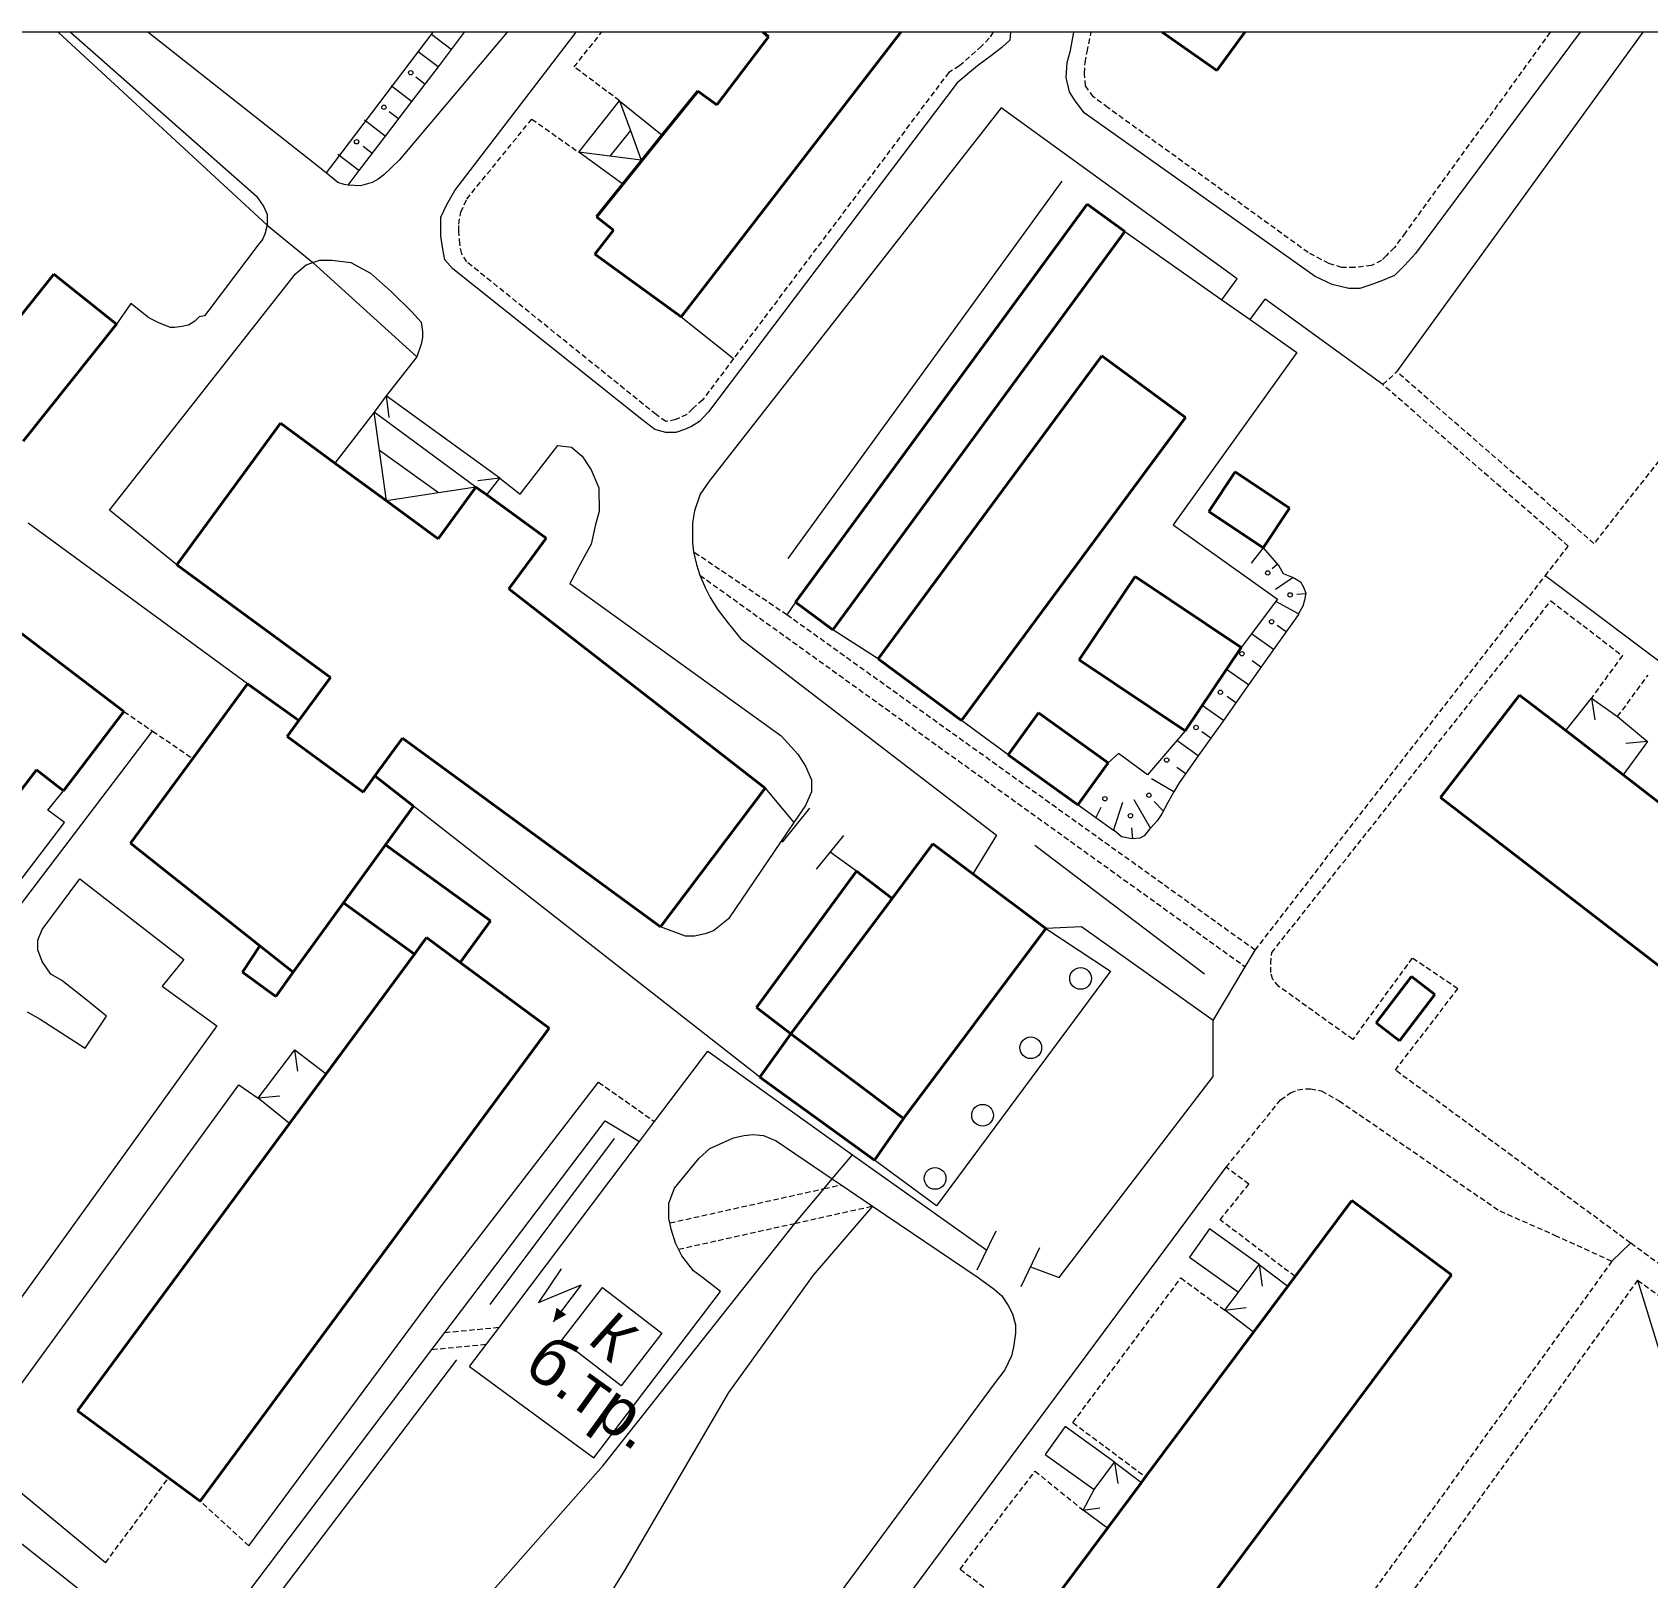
# Model space of a CAD drawing. Extents: x 1000 to 4000, y -5000 to -1000.
# Drawn here: x 1240.4 to 1389.1, y -2142.2 to -2000 of the extents above; entities that cross this region are included whole.
import ezdxf
from ezdxf.enums import TextEntityAlignment as Align

# ---------------------------------------------------------------- set-up
doc = ezdxf.new("R2010")
doc.units = 0
doc.header["$MEASUREMENT"] = 0
doc.linetypes.add('DASHED', pattern=[0.75, 0.5, -0.25])
for name, color, linetype in [('1', 7, 'CONTINUOUS'), ('11', 7, 'CONTINUOUS'), ('16', 7, 'CONTINUOUS'), ('17', 7, 'CONTINUOUS'), ('24', 7, 'CONTINUOUS'), ('37', 7, 'CONTINUOUS'), ('40', 7, 'CONTINUOUS'), ('6', 7, 'CONTINUOUS'), ('7', 7, 'CONTINUOUS')]:
    doc.layers.add(name, color=color, linetype=linetype)
doc.styles.get("Standard").update_dxf_attribs({"font": 'txt', "height": 0.2})

msp = doc.modelspace()

# ---------------------------------------------------------------- linework, layer by layer
at = {"layer": '1', "color": 253, "linetype": 'Continuous', "lineweight": 0}
msp.add_line((2000, -2000), (1000, -2000), dxfattribs=at)
at = {"layer": '11', "color": 253, "linetype": 'Continuous', "lineweight": 0}
for p, q in [((1242.78, -2000), (1262.01, -2017.74)), ((1262.01, -2017.74), (1266.22, -2021.19)), ((1340.97, -2018.35), (1349.89, -2024.62)), ((1266.22, -2021.19), (1275.81, -2029.87)), ((1349.89, -2024.62), (1352.5, -2026.45)), ((1352.5, -2026.45), (1356.81, -2029.48)), ((1356.81, -2029.48), (1345.41, -2045.35)), ((1260.21, -2059.97), (1240.03, -2045.17)), ((1345.41, -2045.35), (1355.02, -2052.17)), ((1355.02, -2052.17), (1351.68, -2056.64)), ((1318.25, -2057.66), (1314.1, -2055)), ((1330.23, -2066.52), (1325.93, -2063.34)), ((1346.52, -2064.3), (1343.05, -2068.34)), ((1340.4, -2066.39), (1339.43, -2067.23)), ((1343.05, -2068.34), (1340.4, -2066.39)), ((1307.86, -2069.56), (1310.51, -2072.73)), ((1307.36, -2096.16), (1275.5, -2071.22)), ((1309.46, -2074.54), (1311.96, -2071.41)), ((1312.6, -2077.04), (1315.09, -2073.92)), ((1316.27, -2077.21), (1313.85, -2075.48)), ((1336.99, -2082.34), (1333.7, -2082.49)), ((1349.1, -2090.97), (1336.99, -2082.34)), ((1352.05, -2086.01), (1352.96, -2084.48)), ((1349.1, -2090.97), (1352.05, -2086.01)), ((1349.1, -2096.12), (1349.1, -2090.97)), ((1334.94, -2114.62), (1349.1, -2096.12)), ((1314.04, -2105.53), (1315.9, -2103.33)), ((1315.9, -2103.33), (1328.26, -2112.11)), ((1310.59, -2109.63), (1313.29, -2106.43)), ((1313.29, -2106.43), (1314.04, -2105.53)), ((1292.95, -2131.93), (1310.59, -2109.63)), ((1327.39, -2113.92), (1329.12, -2110.31)), ((1331.43, -2115.45), (1333.16, -2111.84)), ((1332.29, -2113.64), (1334.94, -2114.62)), ((1270.07, -2157.81), (1292.95, -2131.93))]:
    msp.add_line(p, q, dxfattribs=at)
at = {"layer": '16', "color": 253, "linetype": 'Continuous', "lineweight": 0}
for p, q in [((1289.07, -2113.82), (1287.01, -2116.93)), ((1287.01, -2116.93), (1290.93, -2115.28)), ((1290.93, -2115.28), (1288.36, -2118.7)), ((1289.16, -2120.37), (1292.9, -2115.53)), ((1292.9, -2115.53), (1298.36, -2119.74)), ((1298.36, -2119.74), (1294.62, -2124.59)), ((1294.62, -2124.59), (1289.16, -2120.37))]:
    msp.add_line(p, q, dxfattribs=at)
msp.add_solid([(1288.36, -2118.7), (1288.66, -2117.4), (1289.55, -2118.03)], dxfattribs=at)
at = {"layer": '24', "color": 253, "linetype": 'Continuous', "lineweight": 0}
for p, q in [((1243.92, -2000), (1261.03, -2015.09)), ((1267.44, -2012.95), (1251.03, -2000)), ((1284.12, -2000), (1274.17, -2011.78)), ((1279.3, -2014.56), (1290.46, -2000)), ((1330.38, -2000.71), (1329.65, -2001.4)), ((1330.46, -2000), (1330.38, -2000.71)), ((1335.97, -2001.66), (1336.29, -2000)), ((1388.65, -2000), (1365.99, -2031.24)), ((1382.88, -2000), (1367.71, -2020.37)), ((1328.7, -2002.13), (1327.4, -2003.09)), ((1329.65, -2001.4), (1328.7, -2002.13)), ((1335.58, -2004.17), (1335.67, -2002.79)), ((1335.67, -2002.79), (1335.97, -2001.66)), ((1327.4, -2003.09), (1325.54, -2004.65)), ((1335.87, -2005.48), (1335.58, -2004.17)), ((1325.54, -2004.65), (1302.64, -2034.92)), ((1336.33, -2006.21), (1335.87, -2005.48)), ((1329.58, -2006.94), (1302.71, -2041.32)), ((1351.3, -2022.7), (1329.58, -2006.94)), ((1337.24, -2007.4), (1336.33, -2006.21)), ((1358.49, -2022.47), (1337.24, -2007.4)), ((1274.17, -2011.78), (1272.75, -2013.13)), ((1268.53, -2013.82), (1267.44, -2012.95)), ((1272.75, -2013.13), (1272.24, -2013.52)), ((1269.12, -2014.02), (1268.53, -2013.82)), ((1269.45, -2014.07), (1269.12, -2014.02)), ((1270.61, -2014.12), (1269.45, -2014.07)), ((1271.69, -2013.82), (1270.61, -2014.12)), ((1272.24, -2013.52), (1271.69, -2013.82)), ((1278.57, -2015.84), (1279.3, -2014.56)), ((1261.03, -2015.09), (1261.73, -2016.07)), ((1261.73, -2016.07), (1262.01, -2016.76)), ((1278.02, -2017.02), (1278.57, -2015.84)), ((1262.01, -2017.74), (1261.8, -2018.58)), ((1262.01, -2016.76), (1262.01, -2017.74)), ((1278.02, -2018.03), (1278.02, -2017.02)), ((1261.6, -2019.06), (1261.21, -2019.56)), ((1261.8, -2018.58), (1261.6, -2019.06)), ((1278.02, -2018.76), (1278.02, -2018.03)), ((1278.2, -2019.95), (1278.02, -2018.76)), ((1261.21, -2019.56), (1256.66, -2025.59)), ((1278.39, -2020.95), (1278.2, -2019.95)), ((1367.71, -2020.37), (1366.71, -2021.47)), ((1264.63, -2022.24), (1265.61, -2021.4)), ((1265.61, -2021.4), (1266.22, -2021.19)), ((1266.22, -2021.19), (1266.86, -2020.98)), ((1266.86, -2020.98), (1267.97, -2020.98)), ((1267.97, -2020.98), (1269.72, -2021.18)), ((1269.72, -2021.18), (1271.53, -2022.16)), ((1271.53, -2022.16), (1273.47, -2023.9)), ((1279.12, -2021.78), (1278.39, -2020.95)), ((1296.52, -2035.65), (1279.12, -2021.78)), ((1366.71, -2021.47), (1365.79, -2022.38)), ((1247.51, -2043.98), (1264.63, -2022.24)), ((1349.89, -2024.62), (1351.3, -2022.7)), ((1360.04, -2023.2), (1358.49, -2022.47)), ((1361.6, -2023.57), (1360.04, -2023.2)), ((1362.6, -2023.57), (1361.6, -2023.57)), ((1363.69, -2023.2), (1362.6, -2023.57)), ((1364.7, -2022.84), (1363.69, -2023.2)), ((1365.79, -2022.38), (1364.7, -2022.84)), ((1249.47, -2024.97), (1248.14, -2026.86)), ((1251.13, -2026.28), (1249.47, -2024.97)), ((1273.47, -2023.9), (1275.35, -2025.72)), ((1352.5, -2026.45), (1353.88, -2024.57)), ((1364.72, -2032.43), (1353.88, -2024.57)), ((1252.12, -2026.78), (1251.13, -2026.28)), ((1255.38, -2026.58), (1254.79, -2026.97)), ((1255.77, -2026.18), (1255.38, -2026.58)), ((1256.27, -2026.09), (1255.77, -2026.18)), ((1256.66, -2025.59), (1256.27, -2026.09)), ((1275.35, -2025.72), (1276.19, -2026.69)), ((1253.11, -2027.17), (1252.12, -2026.78)), ((1253.5, -2027.17), (1253.11, -2027.17)), ((1254.19, -2027.07), (1253.5, -2027.17)), ((1254.79, -2026.97), (1254.19, -2027.07)), ((1276.19, -2026.69), (1276.33, -2027.53)), ((1276.33, -2028.09), (1276.19, -2028.72)), ((1276.33, -2027.53), (1276.33, -2028.09)), ((1276.19, -2028.72), (1275.81, -2029.87)), ((1275.81, -2029.87), (1272.98, -2033.46)), ((1302.64, -2034.92), (1301.82, -2035.83)), ((1297.71, -2036.56), (1296.52, -2035.65)), ((1298.71, -2036.84), (1297.71, -2036.56)), ((1299.63, -2036.84), (1298.71, -2036.84)), ((1300.45, -2036.56), (1299.63, -2036.84)), ((1301.09, -2036.29), (1300.45, -2036.56)), ((1301.82, -2035.83), (1301.09, -2036.29)), ((1285.3, -2042.5), (1288.78, -2038.04)), ((1288.78, -2038.04), (1290.03, -2038.18)), ((1290.03, -2038.18), (1291.01, -2039.02)), ((1291.01, -2039.02), (1291.84, -2040.27)), ((1283.44, -2041.03), (1285.3, -2042.5)), ((1291.84, -2040.27), (1292.54, -2041.94)), ((1302.71, -2041.32), (1301.89, -2042.5)), ((1292.54, -2041.94), (1292.59, -2044.1)), ((1301.89, -2042.5), (1301.35, -2044.06)), ((1253.71, -2049.03), (1247.51, -2043.98)), ((1292.59, -2044.1), (1292.26, -2045.29)), ((1301.35, -2044.06), (1301.16, -2045.15)), ((1292.26, -2045.29), (1291.84, -2047.1)), ((1301.16, -2045.15), (1301.16, -2045.98)), ((1301.16, -2045.98), (1301.16, -2046.98)), ((1291.84, -2047.1), (1291.01, -2048.63)), ((1301.16, -2046.98), (1301.26, -2047.83)), ((1291.01, -2048.63), (1289.89, -2050.72)), ((1301.26, -2047.83), (1301.53, -2048.99)), ((1301.53, -2048.99), (1301.86, -2049.97)), ((1301.86, -2049.97), (1302.35, -2051.09)), ((1434.21, -2091.04), (1379.66, -2050.04)), ((1289.89, -2050.72), (1309.35, -2064.76)), ((1302.35, -2051.09), (1302.81, -2052.01)), ((1302.81, -2052.01), (1303.54, -2053.19)), ((1303.54, -2053.19), (1304.45, -2054.38)), ((1304.45, -2054.38), (1305.63, -2055.84)), ((1305.63, -2055.84), (1329.15, -2073.89)), ((1227.4, -2095.99), (1251.48, -2064.32)), ((1309.35, -2064.76), (1310.88, -2066.43)), ((1310.88, -2066.43), (1311.58, -2067.54)), ((1311.58, -2067.54), (1312.14, -2068.8)), ((1312.14, -2068.8), (1312.14, -2069.91)), ((1241.83, -2071.61), (1243.28, -2069.81)), ((1311.58, -2071.17), (1310.51, -2072.73)), ((1312.14, -2069.91), (1311.58, -2071.17)), ((1230.56, -2089.45), (1243.36, -2072.72)), ((1243.36, -2072.72), (1241.83, -2071.61)), ((1310.51, -2072.73), (1304.49, -2081.59)), ((1329.15, -2073.89), (1326.98, -2077.45)), ((1241.32, -2082.57), (1244.77, -2077.92)), ((1244.77, -2077.92), (1254.36, -2085.34)), ((1304.49, -2081.59), (1303.72, -2082.22)), ((1240.92, -2083.56), (1241.32, -2082.57)), ((1300.52, -2083.19), (1298.23, -2082.34)), ((1302.33, -2082.98), (1301.36, -2083.19)), ((1303.1, -2082.7), (1302.33, -2082.98)), ((1303.72, -2082.22), (1303.1, -2082.7)), ((1240.92, -2084.45), (1240.92, -2083.56)), ((1241.32, -2085.54), (1240.92, -2084.45)), ((1301.36, -2083.19), (1300.52, -2083.19)), ((1242.12, -2086.69), (1241.32, -2085.54)), ((1254.36, -2085.34), (1252.37, -2087.79)), ((1243.11, -2087.29), (1242.12, -2086.69)), ((1245.28, -2088.97), (1243.11, -2087.29)), ((1247.23, -2090.56), (1245.28, -2088.97)), ((1252.37, -2087.79), (1257.4, -2091.46)), ((1239.94, -2090.16), (1241.13, -2090.85)), ((1245.28, -2093.52), (1247.23, -2090.56)), ((1257.4, -2091.46), (1234.9, -2122.67)), ((1241.13, -2090.85), (1245.28, -2093.52)), ((1297.68, -2100.26), (1302.58, -2093.77)), ((1302.58, -2093.77), (1315.9, -2103.33)), ((1237.56, -2126.92), (1259.4, -2096.89)), ((1259.4, -2096.89), (1261.2, -2098.11)), ((1277.9, -2115.63), (1292.53, -2096.64)), ((1278.38, -2119.68), (1293.12, -2100.18)), ((1293.12, -2100.18), (1296.29, -2102.11)), ((1296.29, -2102.11), (1297.68, -2100.26)), ((1283.41, -2119.19), (1296.29, -2102.11)), ((1302.77, -2102.74), (1303.65, -2102.34)), ((1303.65, -2102.34), (1304.94, -2101.75)), ((1304.94, -2101.75), (1305.93, -2101.55)), ((1305.93, -2101.55), (1306.72, -2101.45)), ((1306.72, -2101.45), (1307.71, -2101.55)), ((1307.71, -2101.55), (1308.89, -2102.05)), ((1308.89, -2102.05), (1314.04, -2105.53)), ((1300.49, -2105.21), (1301.78, -2103.63)), ((1301.78, -2103.63), (1302.77, -2102.74)), ((1225.89, -2272.09), (1350.29, -2104.47)), ((1299.51, -2106.4), (1300.49, -2105.21)), ((1251.26, -2148.51), (1198.2, -2106.59)), ((1299.01, -2107.78), (1299.51, -2106.4)), ((1314.04, -2105.53), (1314.86, -2106.08)), ((1314.86, -2106.08), (1317.75, -2108.04)), ((1299.01, -2109.17), (1299.01, -2107.78)), ((1317.75, -2108.04), (1327.46, -2114.61)), ((1299.1, -2109.59), (1299.01, -2109.17)), ((1299.21, -2110.16), (1299.1, -2109.59)), ((1299.61, -2111.44), (1299.21, -2110.16)), ((1348.77, -2110.14), (1346.93, -2112.74)), ((1353.32, -2113.43), (1348.77, -2110.14)), ((1299.89, -2112.01), (1299.61, -2111.44)), ((1300.2, -2112.63), (1299.89, -2112.01)), ((1301.28, -2114.01), (1300.2, -2112.63)), ((1346.93, -2112.74), (1351.44, -2115.95)), ((1385.8, -2113.12), (1387.52, -2111.44)), ((1302.08, -2114.61), (1301.28, -2114.01)), ((1260.34, -2139.31), (1277.9, -2115.63)), ((1303.75, -2115.89), (1302.08, -2114.61)), ((1327.46, -2114.61), (1328.95, -2115.69)), ((1328.95, -2115.69), (1329.64, -2116.29)), ((1292.1, -2131.22), (1303.75, -2115.89)), ((1329.64, -2116.29), (1330.23, -2117.18)), ((1330.23, -2117.18), (1330.63, -2117.97)), ((1330.63, -2117.97), (1330.92, -2118.96)), ((1277.19, -2121.24), (1278.38, -2119.68)), ((1282.22, -2120.76), (1283.41, -2119.19)), ((1330.92, -2119.75), (1330.72, -2121.03)), ((1330.92, -2118.96), (1330.92, -2119.75)), ((1260.25, -2143.65), (1277.19, -2121.24)), ((1280.66, -2122.82), (1282.22, -2120.76)), ((1330.53, -2121.83), (1329.93, -2123.11)), ((1330.72, -2121.03), (1330.53, -2121.83)), ((1280.66, -2122.82), (1292.1, -2131.22)), ((1329.93, -2123.11), (1328.95, -2124.4)), ((1328.95, -2124.4), (1292.42, -2173.85)), ((1335.47, -2128.32), (1333.64, -2130.91)), ((1340.03, -2131.6), (1335.47, -2128.32)), ((1333.64, -2130.91), (1338.15, -2134.12)), ((1247.14, -2140.87), (1237.07, -2132.56))]:
    msp.add_line(p, q, dxfattribs=at)
at = {"layer": '24', "color": 253, "linetype": 'DASHED', "lineweight": 0}
for p, q in [((1290.28, -2003.19), (1292.8, -2000)), ((1327.79, -2001.27), (1325.76, -2003.09)), ((1328.48, -2000.53), (1327.79, -2001.27)), ((1328.84, -2000), (1328.48, -2000.53)), ((1337.49, -2001.79), (1337.87, -2000)), ((1380.12, -2000), (1366.79, -2018.44)), ((1337.27, -2003.78), (1337.31, -2002.79)), ((1337.31, -2002.79), (1337.49, -2001.79)), ((1294.46, -2006.3), (1290.28, -2003.19)), ((1324.76, -2003.69), (1304.95, -2030.04)), ((1325.76, -2003.09), (1324.76, -2003.69)), ((1337.34, -2004.94), (1337.27, -2003.78)), ((1338.07, -2005.94), (1337.34, -2004.94)), ((1339.43, -2006.95), (1338.07, -2005.94)), ((1357.84, -2020.27), (1339.43, -2006.95)), ((1280.39, -2015.36), (1286.38, -2007.99)), ((1286.38, -2007.99), (1290.7, -2011.04)), ((1279.84, -2016.55), (1280.39, -2015.36)), ((1279.66, -2017.65), (1279.84, -2016.55)), ((1279.66, -2018.29), (1279.66, -2017.65)), ((1279.75, -2019.47), (1279.66, -2018.29)), ((1366.79, -2018.44), (1365.78, -2019.81)), ((1279.93, -2020.39), (1279.75, -2019.47)), ((1280.39, -2021.12), (1279.93, -2020.39)), ((1359.76, -2021.28), (1357.84, -2020.27)), ((1365.05, -2020.55), (1364.6, -2021)), ((1365.78, -2019.81), (1365.05, -2020.55)), ((1297.82, -2035.19), (1280.39, -2021.12)), ((1360.95, -2021.64), (1359.76, -2021.28)), ((1362.13, -2021.64), (1360.95, -2021.64)), ((1362.95, -2021.55), (1362.13, -2021.64)), ((1363.68, -2021.46), (1362.95, -2021.55)), ((1364.6, -2021), (1363.68, -2021.46)), ((1403.54, -2022.33), (1384.15, -2047.05)), ((1304.95, -2030.04), (1302.11, -2033.82)), ((1364.72, -2032.43), (1365.99, -2031.24)), ((1381.79, -2047.29), (1364.72, -2032.43)), ((1384.15, -2047.05), (1365.99, -2031.24)), ((1302.11, -2033.82), (1301.2, -2034.64)), ((1298.73, -2035.83), (1297.82, -2035.19)), ((1300.65, -2035.19), (1299.64, -2035.65)), ((1301.2, -2034.64), (1300.65, -2035.19)), ((1299.64, -2035.65), (1298.73, -2035.83)), ((1379.66, -2050.04), (1381.79, -2047.29)), ((1309.87, -2053.63), (1301.26, -2047.83)), ((1301.86, -2049.97), (1352.05, -2086.01)), ((1352.96, -2084.48), (1379.66, -2050.04)), ((1354.49, -2084.71), (1380.18, -2052.34)), ((1380.18, -2052.34), (1386.77, -2057.37)), ((1352.96, -2084.48), (1309.87, -2053.63)), ((1386.77, -2057.37), (1383.91, -2061.28)), ((1386.33, -2062.99), (1389.13, -2059.18)), ((1248.84, -2062.52), (1251.48, -2064.32)), ((1251.48, -2064.32), (1255.18, -2066.84)), ((1354.4, -2085.72), (1354.49, -2084.71)), ((1354.4, -2086.54), (1354.4, -2085.72)), ((1367.42, -2085.21), (1361.95, -2092.7)), ((1371.62, -2088.04), (1367.42, -2085.21)), ((1354.58, -2087.18), (1354.4, -2086.54)), ((1355.13, -2087.82), (1354.58, -2087.18)), ((1361.95, -2092.7), (1355.13, -2087.82)), ((1365.87, -2095.53), (1371.62, -2088.04)), ((1387.52, -2111.44), (1365.87, -2095.53)), ((1292.53, -2096.64), (1297.68, -2100.26)), ((1355.31, -2098.26), (1356.22, -2097.62)), ((1356.22, -2097.62), (1356.86, -2097.34)), ((1356.86, -2097.34), (1357.59, -2097.25)), ((1357.59, -2097.25), (1358.05, -2097.25)), ((1358.05, -2097.25), (1359.05, -2097.43)), ((1359.05, -2097.43), (1360.69, -2098.35)), ((1350.29, -2104.47), (1355.31, -2098.26)), ((1360.69, -2098.35), (1375.48, -2108.49)), ((1352.39, -2106.02), (1350.29, -2104.47)), ((1299.1, -2109.59), (1313.29, -2106.43)), ((1313.29, -2106.43), (1314.86, -2106.08)), ((1349.74, -2109.31), (1352.39, -2106.02)), ((1310.59, -2109.63), (1317.75, -2108.04)), ((1299.89, -2112.01), (1310.59, -2109.63)), ((1356.64, -2114.53), (1349.74, -2109.31)), ((1375.48, -2108.49), (1380.53, -2110.71)), ((1380.53, -2110.71), (1385.8, -2113.12)), ((1430.26, -2142.84), (1387.52, -2111.44)), ((1385.8, -2113.12), (1335.65, -2182.47)), ((1388.17, -2114.86), (1333.45, -2190.53)), ((1336.19, -2127.97), (1346.13, -2114.66)), ((1346.13, -2114.66), (1350.18, -2117.63)), ((1388.17, -2114.86), (1434.11, -2148.4)), ((1278.38, -2119.68), (1283.41, -2119.19)), ((1277.19, -2121.24), (1282.22, -2120.76)), ((1336.19, -2127.97), (1342.88, -2132.97)), ((1247.14, -2140.87), (1252.94, -2133.07)), ((1325.8, -2141.46), (1332.71, -2132.44)), ((1332.71, -2132.44), (1337.14, -2136.04)), ((1260.34, -2139.31), (1255.85, -2135.21)), ((1325.8, -2141.46), (1332.7, -2146.61))]:
    msp.add_line(p, q, dxfattribs=at)
at = {"layer": '37', "color": 253, "linetype": 'Continuous', "lineweight": 0}
for p, q in [((1277.26, -2000), (1267.44, -2012.95)), ((1278.96, -2001.59), (1277.15, -2000.21)), ((1280.17, -2000), (1277.75, -2003.18)), ((1277.75, -2003.18), (1275.92, -2001.79)), ((1277.75, -2003.18), (1275.32, -2006.36)), ((1276.54, -2004.77), (1275.71, -2004.14)), ((1275.32, -2006.36), (1273.45, -2004.94)), ((1275.32, -2006.36), (1272.9, -2009.55)), ((1274.11, -2007.95), (1273.26, -2007.31)), ((1272.9, -2009.55), (1270.98, -2008.09)), ((1272.9, -2009.55), (1270.47, -2012.73)), ((1270.47, -2012.73), (1268.52, -2011.24)), ((1271.69, -2011.14), (1270.87, -2010.51)), ((1270.47, -2012.73), (1269.45, -2014.07)), ((1353.71, -2047.44), (1352.61, -2048.86)), ((1353.71, -2047.44), (1355.14, -2049.12)), ((1355.01, -2048.97), (1354.54, -2049.38)), ((1356.47, -2050.18), (1354.85, -2051.28)), ((1355.14, -2049.12), (1355.55, -2049.82)), ((1355.55, -2049.82), (1356.47, -2050.18)), ((1356.47, -2050.18), (1356.6, -2050.23)), ((1356.6, -2050.23), (1357.15, -2050.58)), ((1357.63, -2051.68), (1356.8, -2051.76)), ((1357.15, -2050.58), (1357.43, -2051.07)), ((1357.43, -2051.07), (1357.64, -2051.63)), ((1357.64, -2051.63), (1357.5, -2052.26)), ((1356.96, -2053.54), (1354.86, -2052.39)), ((1357.36, -2052.81), (1356.96, -2053.54)), ((1357.5, -2052.26), (1357.36, -2052.81)), ((1356.94, -2053.58), (1354.66, -2056.81)), ((1355.81, -2055.18), (1355, -2054.6)), ((1356.96, -2053.54), (1356.94, -2053.58)), ((1354.66, -2056.81), (1352.62, -2055.37)), ((1354.66, -2056.81), (1352.35, -2060.07)), ((1353.5, -2058.44), (1352.69, -2057.86)), ((1352.35, -2060.07), (1350.33, -2058.64)), ((1352.35, -2060.07), (1350.04, -2063.34)), ((1350.04, -2063.34), (1348.1, -2061.96)), ((1351.19, -2061.71), (1350.38, -2061.13)), ((1350.04, -2063.34), (1347.72, -2066.6)), ((1347.72, -2066.6), (1345.75, -2065.2)), ((1348.88, -2064.97), (1348.06, -2064.39)), ((1347.72, -2066.6), (1345.96, -2069.09)), ((1346.57, -2068.24), (1345.75, -2067.66)), ((1345.49, -2069.91), (1343.41, -2068.72)), ((1345.96, -2069.09), (1345.49, -2069.91)), ((1336.68, -2071.15), (1336.63, -2071.12)), ((1339.94, -2073.46), (1336.68, -2071.15)), ((1339.94, -2073.46), (1340.78, -2070.87)), ((1343.32, -2073.26), (1341.83, -2070.65)), ((1344.51, -2071.66), (1343.68, -2070.81)), ((1344.92, -2070.9), (1344.36, -2071.95)), ((1345.49, -2069.91), (1344.92, -2070.9)), ((1338.31, -2072.31), (1338.8, -2071.31)), ((1343.94, -2072.57), (1343.32, -2073.26)), ((1344.36, -2071.95), (1343.94, -2072.57)), ((1339.98, -2073.48), (1339.94, -2073.46)), ((1340.67, -2074.04), (1339.98, -2073.48)), ((1341.65, -2074.25), (1340.67, -2074.04)), ((1341.72, -2074.24), (1341.62, -2073.24)), ((1342.34, -2074.18), (1341.65, -2074.25)), ((1342.76, -2073.97), (1342.34, -2074.18)), ((1343.25, -2073.34), (1342.76, -2073.97)), ((1343.32, -2073.26), (1343.25, -2073.34))]:
    msp.add_line(p, q, dxfattribs=at)
for centre in [(1275.24, -2003.72), (1272.77, -2006.9), (1270.25, -2010.08), (1354.12, -2049.76), (1356.18, -2051.78), (1354.48, -2054.26), (1351.75, -2057.2), (1349.77, -2060.75), (1347.53, -2063.99), (1344.82, -2066.99), (1339.13, -2070.55), (1343.19, -2070.23), (1341.49, -2072.11)]:
    msp.add_circle(centre, 0.2, dxfattribs=at)
at = {"layer": '40', "color": 253, "linetype": 'Continuous', "lineweight": 0}
for p, q in [((1309.97, -2048.44), (1335.19, -2013.71)), ((1300.12, -2026.18), (1304.95, -2030.04)), ((1310.64, -2052.46), (1309.87, -2053.63)), ((1348.3, -2086.68), (1332.69, -2074.86)), ((1282.56, -2117.1), (1293.99, -2101.82)), ((1317.75, -2108.04), (1312.27, -2114.41)), ((1312.27, -2114.41), (1304.49, -2125.2)), ((1388.17, -2114.86), (1393.98, -2133.88)), ((1263.33, -2143.47), (1279.48, -2122.19)), ((1304.49, -2125.2), (1294.92, -2141.57)), ((1294.92, -2141.57), (1280.26, -2165.12))]:
    msp.add_line(p, q, dxfattribs=at)
at = {"layer": '6', "color": 253, "linetype": 'Continuous', "lineweight": 40}
for p, q in [((1320.36, -2000), (1300.12, -2026.18)), ((1303.4, -2006.67), (1308.16, -2000.42)), ((1308.16, -2000.42), (1307.69, -2000)), ((1344.41, -2000), (1349.44, -2003.51)), ((1352.02, -2000), (1349.44, -2003.51)), ((1298.39, -2009.48), (1301.68, -2005.42)), ((1301.68, -2005.42), (1303.4, -2006.67)), ((1294.75, -2013.98), (1298.39, -2009.48)), ((1292.33, -2016.97), (1294.75, -2013.98)), ((1310.64, -2052.46), (1337.51, -2015.81)), ((1337.51, -2015.81), (1340.97, -2018.35)), ((1293.89, -2018.22), (1292.33, -2016.97)), ((1292.17, -2020.41), (1293.89, -2018.22)), ((1340.97, -2018.35), (1314.1, -2055)), ((1300.12, -2026.18), (1292.17, -2020.41)), ((1233.8, -2033.04), (1242.38, -2022.27)), ((1242.38, -2022.27), (1248.14, -2026.86)), ((1248.14, -2026.86), (1239.56, -2037.63)), ((1318.25, -2057.66), (1338.85, -2029.78)), ((1338.85, -2029.78), (1346.54, -2035.46)), ((1346.54, -2035.46), (1325.93, -2063.34)), ((1253.71, -2049.03), (1263.26, -2035.99)), ((1263.26, -2035.99), (1268.26, -2039.65)), ((1268.26, -2039.65), (1273.01, -2043.13)), ((1348.7, -2044.1), (1351.12, -2040.47)), ((1351.12, -2040.47), (1356.13, -2043.81)), ((1277.76, -2046.61), (1281.23, -2041.87)), ((1281.23, -2041.87), (1282.24, -2042.58)), ((1282.24, -2042.58), (1287.69, -2046.57)), ((1273.01, -2043.13), (1277.76, -2046.61)), ((1353.71, -2047.44), (1348.7, -2044.1)), ((1356.13, -2043.81), (1353.71, -2047.44)), ((1287.69, -2046.57), (1286.34, -2048.41)), ((1286.34, -2048.41), (1284.28, -2051.22)), ((1267.84, -2059.38), (1253.71, -2049.03)), ((1336.78, -2057.75), (1341.93, -2050.08)), ((1341.93, -2050.08), (1351.68, -2056.64)), ((1284.28, -2051.22), (1307.86, -2069.56)), ((1314.1, -2055), (1310.64, -2052.46)), ((1237.49, -2053.86), (1248.84, -2062.52)), ((1325.93, -2063.34), (1318.25, -2057.66)), ((1346.52, -2064.3), (1336.78, -2057.75)), ((1351.68, -2056.64), (1346.52, -2064.3)), ((1264.93, -2063.35), (1267.84, -2059.38)), ((1255.18, -2066.84), (1260.21, -2059.97)), ((1260.21, -2059.97), (1264.93, -2063.35)), ((1377.3, -2061.01), (1370.03, -2070.44)), ((1381.55, -2064.28), (1377.3, -2061.01)), ((1248.84, -2062.52), (1243.28, -2069.81)), ((1263.86, -2064.82), (1264.93, -2063.35)), ((1330.23, -2066.52), (1333.02, -2062.63)), ((1333.02, -2062.63), (1339.43, -2067.23)), ((1270.85, -2069.93), (1263.86, -2064.82)), ((1274.48, -2064.96), (1271.93, -2068.45)), ((1298.23, -2082.34), (1274.48, -2064.96)), ((1386.84, -2068.36), (1381.55, -2064.28)), ((1336.63, -2071.12), (1330.23, -2066.52)), ((1240.78, -2067.9), (1224.51, -2089.21)), ((1243.28, -2069.81), (1240.78, -2067.9)), ((1249.45, -2074.65), (1255.18, -2066.84)), ((1339.43, -2067.23), (1336.63, -2071.12)), ((1271.93, -2068.45), (1270.85, -2069.93)), ((1271.93, -2068.45), (1275.5, -2071.22)), ((1307.86, -2069.56), (1298.23, -2082.34)), ((1400.82, -2079.14), (1386.84, -2068.36)), ((1275.5, -2071.22), (1272.91, -2074.79)), ((1370.03, -2070.44), (1424.59, -2112.51)), ((1261.36, -2084.09), (1249.45, -2074.65)), ((1272.91, -2074.79), (1269.05, -2080.13)), ((1282.57, -2081.78), (1272.91, -2074.79)), ((1319.56, -2079.72), (1323.31, -2074.71)), ((1323.31, -2074.71), (1326.98, -2077.45)), ((1307.08, -2089.75), (1316.27, -2077.21)), ((1316.27, -2077.21), (1319.56, -2079.72)), ((1326.98, -2077.45), (1333.7, -2082.49)), ((1269.05, -2080.13), (1264.43, -2086.52)), ((1275.58, -2084.85), (1269.05, -2080.13)), ((1310.21, -2092.19), (1319.56, -2079.72)), ((1279.79, -2085.62), (1282.57, -2081.78)), ((1333.7, -2082.49), (1320.6, -2099.98)), ((1259.75, -2086.52), (1261.36, -2084.09)), ((1264.43, -2086.52), (1261.36, -2084.09)), ((1275.58, -2084.85), (1276.69, -2083.33)), ((1276.69, -2083.33), (1279.79, -2085.62)), ((1267.44, -2095.88), (1275.58, -2084.85)), ((1279.79, -2085.62), (1287.97, -2091.65)), ((1262.81, -2088.75), (1259.75, -2086.52)), ((1264.43, -2086.52), (1262.81, -2088.75)), ((1364.1, -2091.17), (1367.37, -2086.92)), ((1367.37, -2086.92), (1369.51, -2088.57)), ((1369.51, -2088.57), (1366.24, -2092.82)), ((1310.21, -2092.19), (1307.08, -2089.75)), ((1287.97, -2091.65), (1255.85, -2135.21)), ((1366.24, -2092.82), (1364.1, -2091.17)), ((1307.36, -2096.16), (1310.21, -2092.19)), ((1320.6, -2099.98), (1310.21, -2092.19)), ((1264.07, -2100.45), (1267.44, -2095.88)), ((1317.94, -2103.83), (1307.36, -2096.16)), ((1244.57, -2126.89), (1264.07, -2100.45)), ((1320.6, -2099.98), (1317.94, -2103.83)), ((1356.64, -2114.53), (1361.87, -2107.53)), ((1361.87, -2107.53), (1371.04, -2114.38)), ((1371.04, -2114.38), (1325.71, -2175.12)), ((1352.82, -2119.65), (1355.98, -2115.42)), ((1355.98, -2115.42), (1356.64, -2114.53)), ((1342.88, -2132.97), (1352.82, -2119.65)), ((1252.94, -2133.07), (1244.57, -2126.89)), ((1255.85, -2135.21), (1252.94, -2133.07)), ((1339.36, -2137.69), (1342.51, -2133.47)), ((1342.51, -2133.47), (1342.88, -2132.97)), ((1332.7, -2146.61), (1339.36, -2137.69))]:
    msp.add_line(p, q, dxfattribs=at)
at = {"layer": '7', "color": 253, "linetype": 'Continuous', "lineweight": 0}
for p, q in [((1290.7, -2011.04), (1294.46, -2006.3)), ((1294.46, -2006.3), (1298.39, -2009.48)), ((1294.46, -2006.3), (1295.46, -2009.03)), ((1295.46, -2009.03), (1293.58, -2011.4)), ((1295.46, -2009.03), (1296.46, -2011.76)), ((1294.75, -2013.98), (1290.7, -2011.04)), ((1293.58, -2011.4), (1290.7, -2011.04)), ((1296.46, -2011.76), (1293.58, -2011.4)), ((1272.98, -2033.46), (1271.88, -2034.97)), ((1272.98, -2033.46), (1273.21, -2035.45)), ((1283.44, -2041.03), (1272.98, -2033.46)), ((1271.88, -2034.97), (1268.26, -2039.65)), ((1281.23, -2041.87), (1271.88, -2034.97)), ((1272.37, -2038.48), (1271.88, -2034.97)), ((1277.79, -2042.4), (1272.37, -2038.48)), ((1273.01, -2043.13), (1272.37, -2038.48)), ((1283.44, -2041.03), (1281.4, -2041.3)), ((1282.24, -2042.58), (1283.44, -2041.03)), ((1277.79, -2042.4), (1273.01, -2043.13)), ((1281.23, -2041.87), (1277.79, -2042.4)), ((1381.55, -2064.28), (1383.91, -2061.28)), ((1383.91, -2061.28), (1384.22, -2063.27)), ((1383.91, -2061.28), (1386.33, -2062.99)), ((1386.33, -2062.99), (1389.07, -2065.28)), ((1389.07, -2065.28), (1386.84, -2068.36)), ((1389.07, -2065.28), (1387.08, -2065.45)), ((1333.7, -2082.49), (1339.65, -2086.41)), ((1339.65, -2086.41), (1323.64, -2108.01)), ((1261.2, -2098.11), (1264.56, -2093.65)), ((1264.84, -2095.63), (1264.56, -2093.65)), ((1264.56, -2093.65), (1267.44, -2095.88)), ((1263.19, -2097.91), (1261.2, -2098.11)), ((1264.07, -2100.45), (1261.2, -2098.11)), ((1323.64, -2108.01), (1317.94, -2103.83)), ((1351.44, -2115.95), (1353.32, -2113.43)), ((1353.32, -2113.43), (1353.61, -2115.41)), ((1353.32, -2113.43), (1355.98, -2115.42)), ((1350.18, -2117.63), (1351.44, -2115.95)), ((1350.18, -2117.63), (1352.14, -2117.37)), ((1352.82, -2119.65), (1350.18, -2117.63)), ((1338.15, -2134.12), (1340.03, -2131.6)), ((1340.03, -2131.6), (1340.31, -2133.58)), ((1340.03, -2131.6), (1342.51, -2133.47)), ((1337.14, -2136.04), (1338.15, -2134.12)), ((1337.14, -2136.04), (1338.68, -2135.82)), ((1339.36, -2137.69), (1337.14, -2136.04))]:
    msp.add_line(p, q, dxfattribs=at)
for centre in [(1336.9, -2087.09), (1332.31, -2093.47), (1327.88, -2099.68), (1323.5, -2105.49)]:
    msp.add_circle(centre, 1, dxfattribs=at)

# ---------------------------------------------------------------- texts
at = {"layer": '17', "color": 253, "linetype": 'Continuous', "lineweight": 0}
for s, height, rotation, p in [('К', 4, 318.2476, (1293.9, -2120.05)), ('б.тр.', 4.5, 324.2262, (1291.69, -2125.54))]:
    msp.add_text(s, height=height, rotation=rotation, dxfattribs=at).set_placement(p, align=Align.MIDDLE)

doc.saveas('drawing.dxf')
